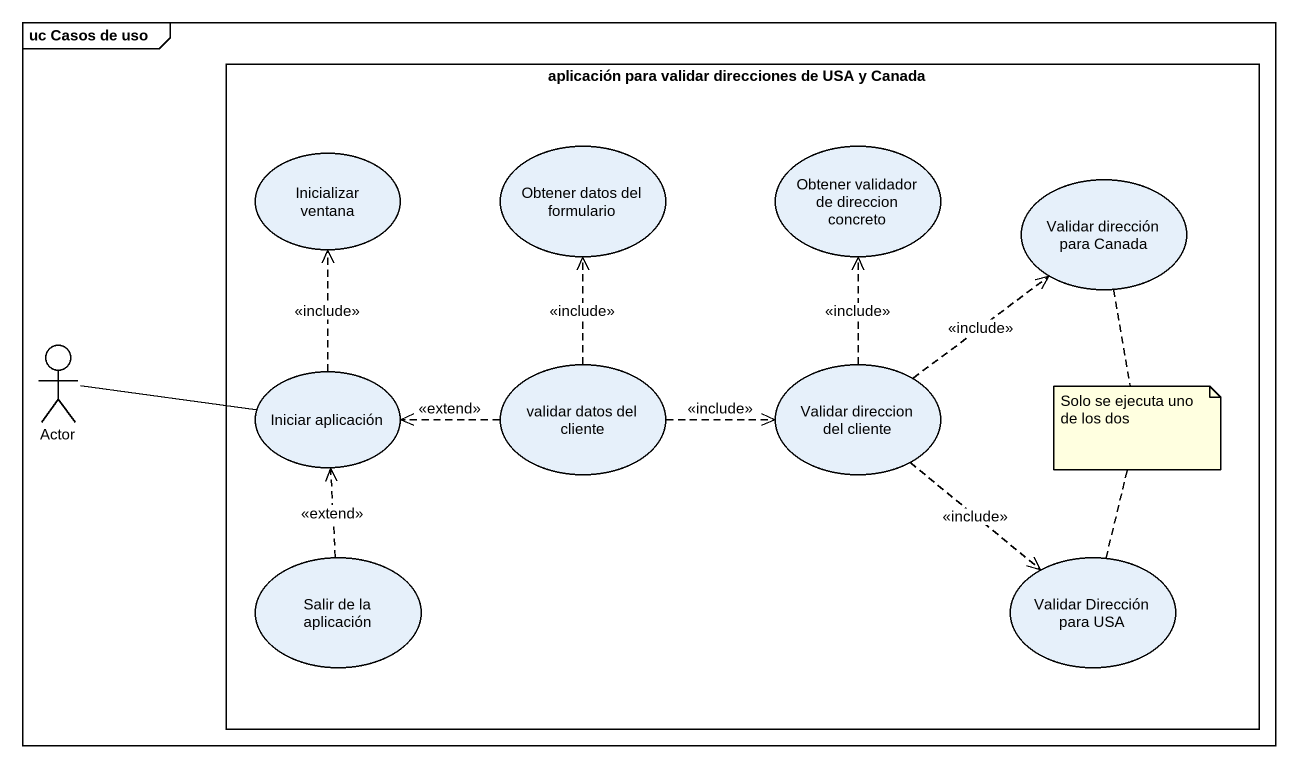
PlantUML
@startuml
mainframe uc Casos de uso
rectangle "aplicación para validar direcciones de USA y Canada" as aplicación_para_validar {
  usecase "Inicializar ventana" as Inicializar_ventana
  usecase "Obtener datos del formulario" as Obtener_datos_del_formulario
  usecase "Obtener validador de direccion concreto" as Obtener_validador_de
  usecase "Validar dirección para Canada" as Validar_dirección_para
  usecase "Iniciar aplicación" as Iniciar_aplicación
  usecase "validar datos del cliente" as validar_datos_del_cliente
  usecase "Validar direccion del cliente" as Validar_direccion_del
  usecase "Salir de la aplicación" as Salir_de_la_aplicación
  usecase "Validar Dirección para USA" as Validar_Dirección_para_USA
}
actor "Actor" as Actor_
Actor_ -right- Iniciar_aplicación
Iniciar_aplicación .up.> Inicializar_ventana : <<include>>
validar_datos_del_cliente .up.> Obtener_datos_del_formulario : <<include>>
validar_datos_del_cliente .left.> Iniciar_aplicación : <<extend>>
validar_datos_del_cliente .right.> Validar_direccion_del : <<include>>
Validar_direccion_del .up.> Obtener_validador_de : <<include>>
Validar_direccion_del .up.> Validar_dirección_para : <<include>>
Validar_direccion_del ..> Validar_Dirección_para_USA : <<include>>
Salir_de_la_aplicación .up.> Iniciar_aplicación : <<extend>>
note as N1
  Solo se ejecuta uno de los dos
end note
N1 .. Validar_dirección_para
N1 .. Validar_Dirección_para_USA
@enduml
